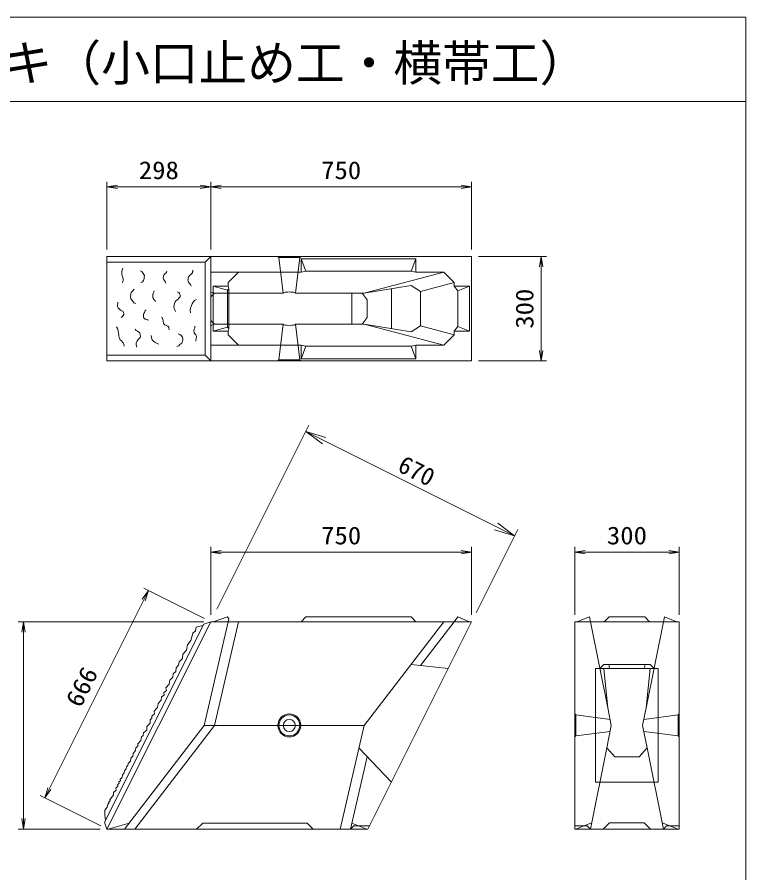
# Model space of a CAD drawing. Units: millimetres on the paper, scale 1:20. Extents: x 79 to 242, y 58 to 309.
# Drawn here: x 137.4 to 242.1, y 185.6 to 308.6 of the extents above; entities that cross this region are included whole.
import ezdxf
from ezdxf.enums import TextEntityAlignment as Align

# ---------------------------------------------------------------- set-up
doc = ezdxf.new("R2010")
doc.units = ezdxf.units.MM
doc.layers.add('V-nasSTD', color=7, linetype='Continuous', lineweight=13)
doc.styles.add('ＭＳ ゴシック-5.0-0.0', font='')
doc.styles.get('ＭＳ ゴシック-5.0-0.0').set_extended_font_data('ＭＳ ゴシック-5.0-0.0')

msp = doc.modelspace()

# ---------------------------------------------------------------- linework, layer by layer
at = {"layer": 'V-nasSTD', "color": 4}
for p, q in [((242.105, 308.625), (78.531, 308.625)), ((242.105, 58.49), (242.105, 308.625)), ((242.105, 296.487), (78.531, 296.487)), ((166.092, 223.507), (179.326, 249.975)), ((178.879, 249.08), (208.879, 234.08)), ((178.879, 249.08), (181.754, 248.225)), ((178.879, 249.08), (181.288, 247.293)), ((203.339, 223), (209.326, 234.975)), ((208.879, 234.08), (206.003, 234.936)), ((208.879, 234.08), (206.469, 235.868))]:
    msp.add_line(p, q, dxfattribs=at)
at = {"layer": 'V-nasSTD'}
for p, q in [((150.298, 275.218), (150.298, 284.968)), ((150.298, 284.218), (151.798, 284.468)), ((150.298, 284.218), (165.198, 284.218)), ((150.298, 284.218), (151.798, 283.968)), ((165.198, 284.218), (163.698, 284.468)), ((165.198, 284.218), (163.698, 283.968)), ((165.198, 275.218), (165.198, 284.968)), ((165.198, 275.218), (165.198, 284.968)), ((165.198, 284.218), (166.698, 284.468)), ((165.198, 284.218), (202.698, 284.218)), ((165.198, 284.218), (166.698, 283.968)), ((202.698, 284.218), (201.198, 284.468)), ((202.698, 284.218), (201.198, 283.968)), ((202.698, 275.218), (202.698, 284.968)), ((150.298, 259.218), (150.298, 274.218)), ((150.298, 274.218), (165.198, 274.218)), ((164.398, 273.418), (150.298, 273.418)), ((164.398, 273.418), (165.198, 274.218)), ((164.398, 273.418), (164.398, 260.018)), ((165.198, 274.218), (202.698, 274.218)), ((165.198, 274.218), (165.198, 259.218)), ((178.198, 273.903), (194.698, 273.903)), ((178.198, 273.903), (178.888, 272.093)), ((178.198, 273.903), (178.198, 271.968)), ((194.008, 272.093), (194.698, 273.903)), ((194.698, 271.968), (194.698, 273.903)), ((202.698, 274.218), (202.698, 259.218)), ((203.698, 274.218), (213.448, 274.218)), ((212.698, 274.218), (212.448, 272.718)), ((212.698, 259.218), (212.698, 274.218)), ((212.698, 274.218), (212.948, 272.718)), ((167.698, 270.468), (169.198, 271.968)), ((169.198, 271.968), (178.198, 271.968)), ((178.888, 272.093), (178.198, 271.968)), ((178.888, 272.093), (194.008, 272.093)), ((198.698, 271.968), (187.248, 268.968)), ((194.008, 272.093), (194.698, 271.968)), ((194.698, 271.968), (198.698, 271.968)), ((198.698, 271.968), (200.198, 270.468)), ((165.573, 263.468), (165.573, 269.968)), ((165.573, 269.968), (167.698, 269.968)), ((165.573, 269.968), (167.592, 269.368)), ((167.592, 269.368), (167.792, 269.568)), ((167.698, 270.468), (167.698, 269.968)), ((167.792, 269.568), (167.698, 269.968)), ((167.792, 263.868), (167.792, 269.568)), ((187.248, 268.968), (193.991, 270.049)), ((191.167, 269.597), (191.167, 263.839)), ((195.369, 269.203), (193.991, 270.049)), ((195.369, 269.203), (200.198, 270.468)), ((200.198, 270.468), (200.198, 269.968)), ((202.378, 269.968), (200.198, 269.968)), ((200.736, 269.268), (200.198, 269.968)), ((200.736, 269.268), (202.378, 269.968)), ((202.378, 269.968), (202.378, 263.468)), ((167.592, 269.368), (167.592, 264.068)), ((167.792, 268.968), (175.623, 268.968)), ((177.373, 268.968), (187.248, 268.968)), ((185.5, 264.468), (185.5, 268.968)), ((187.705, 267.968), (186.974, 268.968)), ((195.369, 264.233), (195.369, 269.203)), ((200.736, 269.268), (200.736, 264.168)), ((187.705, 267.968), (187.705, 265.468)), ((167.792, 264.468), (175.623, 264.468)), ((177.373, 264.468), (187.248, 264.468)), ((187.705, 265.468), (186.974, 264.468)), ((187.248, 264.468), (198.698, 261.468)), ((187.248, 264.468), (193.991, 263.387)), ((165.573, 263.468), (167.592, 264.068)), ((165.573, 263.468), (167.698, 263.468)), ((167.592, 264.068), (167.792, 263.868)), ((167.792, 263.868), (167.698, 263.468)), ((167.698, 263.468), (167.698, 262.968)), ((195.369, 264.233), (193.991, 263.387)), ((200.198, 262.968), (195.369, 264.233)), ((200.736, 264.168), (200.198, 263.468)), ((200.198, 263.468), (200.198, 262.968)), ((202.378, 263.468), (200.198, 263.468)), ((200.736, 264.168), (202.378, 263.468)), ((169.198, 261.468), (167.698, 262.968)), ((198.698, 261.468), (200.198, 262.968)), ((169.198, 261.468), (178.198, 261.468)), ((178.888, 261.328), (178.198, 261.468)), ((178.198, 259.533), (178.198, 261.468)), ((178.888, 261.328), (178.198, 259.533)), ((178.888, 261.328), (194.008, 261.328)), ((194.008, 261.328), (194.698, 261.468)), ((194.008, 261.328), (194.698, 259.533)), ((194.698, 261.468), (198.698, 261.468)), ((194.698, 259.533), (194.698, 261.468)), ((164.398, 260.018), (150.298, 260.018)), ((164.398, 260.018), (165.198, 259.218)), ((212.698, 259.218), (212.448, 260.718)), ((212.698, 259.218), (212.948, 260.718)), ((150.298, 259.218), (165.198, 259.218)), ((165.198, 259.218), (202.698, 259.218)), ((178.198, 259.533), (194.698, 259.533)), ((203.698, 259.218), (213.448, 259.218)), ((165.198, 222.718), (165.198, 232.468)), ((165.198, 231.718), (166.698, 231.968)), ((165.198, 231.718), (202.698, 231.718)), ((165.198, 231.718), (166.698, 231.468)), ((202.698, 231.718), (201.198, 231.968)), ((202.698, 231.718), (201.198, 231.468)), ((202.698, 222.718), (202.698, 232.468)), ((217.512, 222.718), (217.512, 232.468)), ((217.512, 231.718), (219.012, 231.968)), ((217.512, 231.718), (232.512, 231.718)), ((217.512, 231.718), (219.012, 231.468)), ((232.512, 231.718), (231.012, 231.968)), ((232.512, 231.718), (231.012, 231.468)), ((232.512, 222.718), (232.512, 232.468)), ((164.303, 222.165), (155.583, 226.526)), ((141.353, 196.39), (156.253, 226.19)), ((156.253, 226.19), (155.359, 224.96)), ((156.253, 226.19), (155.806, 224.737)), ((164.198, 221.718), (137.548, 221.718)), ((138.298, 221.718), (138.048, 220.218)), ((138.298, 191.918), (138.298, 221.718)), ((138.298, 221.718), (138.548, 220.218)), ((165.198, 221.718), (150.298, 191.918)), ((165.198, 221.718), (164.191, 221.383)), ((165.198, 221.718), (202.698, 221.718)), ((167.592, 222.418), (165.573, 221.718)), ((167.592, 222.418), (167.792, 222.125)), ((167.792, 222.125), (167.698, 221.718)), ((178.198, 221.718), (178.888, 222.408)), ((194.008, 222.408), (178.888, 222.408)), ((202.698, 221.718), (187.798, 191.918)), ((194.698, 221.718), (194.008, 222.408)), ((200.198, 221.718), (200.736, 222.418)), ((200.736, 222.418), (202.378, 221.718)), ((217.512, 191.918), (217.512, 221.718)), ((217.512, 221.718), (232.512, 221.718)), ((219.621, 222.418), (217.827, 221.718)), ((219.621, 222.418), (219.762, 221.718)), ((222.462, 222.418), (221.762, 221.718)), ((222.462, 222.418), (227.562, 222.418)), ((227.562, 222.418), (228.262, 221.718)), ((230.402, 222.418), (230.262, 221.718)), ((230.402, 222.418), (232.197, 221.718)), ((232.512, 221.718), (232.512, 191.918)), ((164.191, 221.383), (149.962, 192.924)), ((163.026, 220.427), (163.108, 220.925)), ((163.108, 220.925), (164.085, 221.17)), ((220.512, 214.979), (229.512, 214.979)), ((220.512, 214.979), (220.512, 198.658)), ((221.682, 214.979), (222.256, 209.327)), ((227.767, 209.327), (228.342, 214.979)), ((229.512, 214.979), (229.512, 198.658)), ((222.256, 209.327), (222.762, 206.818)), ((227.262, 206.818), (227.767, 209.327)), ((222.762, 206.818), (222.111, 203.588)), ((227.912, 203.588), (227.262, 206.818)), ((223.273, 202.315), (222.111, 203.588)), ((227.912, 203.588), (226.75, 202.315)), ((223.273, 202.315), (226.75, 202.315)), ((220.512, 198.658), (229.512, 198.658)), ((141.353, 196.39), (141.801, 197.844)), ((141.353, 196.39), (142.248, 197.62)), ((149.403, 192.365), (140.683, 196.726)), ((138.298, 191.918), (138.048, 193.418)), ((138.298, 191.918), (138.548, 193.418)), ((149.971, 193.951), (150.069, 193.137)), ((149.298, 191.918), (137.548, 191.918)), ((150.298, 191.918), (149.962, 192.924)), ((150.298, 191.918), (187.798, 191.918)), ((185.298, 191.918), (185.748, 192.368)), ((185.748, 192.368), (188.023, 192.368)), ((219.312, 192.368), (217.512, 192.368)), ((217.512, 191.918), (232.512, 191.918)), ((219.762, 191.918), (219.312, 192.368)), ((230.262, 191.918), (230.712, 192.368)), ((230.712, 192.368), (232.512, 192.368))]:
    msp.add_line(p, q, dxfattribs=at)
at = {"layer": 'V-nasSTD', "color": 1}
for p, q in [((174.848, 274.218), (174.998, 274.068)), ((174.998, 274.068), (177.998, 274.068)), ((174.998, 274.068), (175.623, 268.968)), ((177.998, 274.068), (177.373, 268.968)), ((178.148, 274.218), (177.998, 274.068)), ((165.198, 271.968), (169.198, 271.968)), ((165.198, 269.112), (165.748, 268.968)), ((165.198, 268.418), (165.748, 268.968)), ((165.748, 268.968), (167.792, 268.968)), ((165.198, 265.018), (165.748, 264.468)), ((165.198, 264.324), (165.748, 264.468)), ((165.748, 264.468), (167.792, 264.468)), ((175.623, 264.468), (174.998, 259.368)), ((177.998, 259.368), (177.373, 264.468)), ((165.198, 261.468), (169.198, 261.468)), ((174.998, 259.368), (174.848, 259.218)), ((174.998, 259.368), (177.998, 259.368)), ((177.998, 259.368), (178.148, 259.218)), ((164.248, 206.818), (167.698, 221.718)), ((169.198, 221.718), (165.748, 206.818)), ((187.248, 206.818), (198.698, 221.718)), ((195.369, 215.434), (200.198, 221.718)), ((219.762, 221.718), (222.256, 209.327)), ((227.767, 209.327), (230.262, 221.718)), ((163.026, 220.427), (162.629, 220.101)), ((161.876, 218.423), (162.341, 219.036)), ((162.629, 220.101), (162.341, 219.036)), ((161.719, 217.63), (161.876, 218.423)), ((161.139, 216.439), (161.198, 217.067)), ((161.198, 217.067), (161.719, 217.63)), ((160.217, 215.106), (160.592, 215.484)), ((160.592, 215.484), (160.648, 215.969)), ((160.648, 215.969), (161.139, 216.439)), ((199.328, 214.979), (193.991, 215.593)), ((221.693, 215.572), (221.118, 214.979)), ((221.693, 215.572), (228.33, 215.572)), ((222.388, 215.572), (222.512, 214.979)), ((227.512, 214.979), (227.635, 215.572)), ((228.33, 215.572), (228.905, 214.979)), ((159.745, 213.778), (159.788, 214.248)), ((159.788, 214.248), (160.185, 214.551)), ((160.185, 214.551), (160.217, 215.106)), ((159.23, 212.738), (159.316, 213.303)), ((159.316, 213.303), (159.745, 213.778)), ((158.445, 211.561), (158.854, 211.836)), ((158.771, 212.213), (159.23, 212.738)), ((158.854, 211.836), (158.771, 212.213)), ((157.638, 209.947), (158.092, 210.431)), ((158.092, 210.431), (158.118, 210.909)), ((158.118, 210.909), (158.5, 211.15)), ((158.5, 211.15), (158.445, 211.561)), ((157.095, 208.862), (157.577, 209.379)), ((157.577, 209.379), (157.638, 209.947)), ((156.719, 207.845), (156.743, 208.158)), ((156.743, 208.158), (157.138, 208.478)), ((157.138, 208.478), (157.095, 208.862)), ((217.662, 208.318), (217.512, 208.468)), ((217.662, 208.318), (222.587, 207.683)), ((217.662, 208.318), (217.662, 205.318)), ((227.436, 207.683), (232.362, 208.318)), ((232.362, 208.318), (232.512, 208.468)), ((232.362, 208.318), (232.362, 205.318)), ((164.248, 206.818), (152.798, 191.918)), ((165.748, 206.818), (154.298, 191.918)), ((156, 206.673), (156.515, 207.126)), ((156, 206.139), (156, 206.673)), ((156.483, 207.638), (156.719, 207.845)), ((156.515, 207.126), (156.483, 207.638)), ((164.248, 206.818), (187.248, 206.818)), ((183.798, 191.918), (187.248, 206.818)), ((155.517, 205.367), (155.546, 205.763)), ((155.546, 205.763), (156, 206.139)), ((222.587, 205.953), (217.662, 205.318)), ((227.436, 205.953), (232.362, 205.318)), ((154.747, 204.166), (155.174, 204.669)), ((155.174, 204.669), (155.243, 205.158)), ((155.243, 205.158), (155.517, 205.367)), ((217.662, 205.318), (217.512, 205.168)), ((232.362, 205.318), (232.512, 205.168)), ((154.061, 202.793), (154.391, 203.21)), ((154.391, 203.21), (154.466, 203.604)), ((154.466, 203.604), (154.734, 203.822)), ((154.734, 203.822), (154.747, 204.166)), ((191.167, 198.658), (186.5, 203.588)), ((222.111, 203.588), (219.762, 191.918)), ((230.262, 191.918), (227.912, 203.588)), ((153.661, 201.687), (153.724, 202.119)), ((153.724, 202.119), (154.005, 202.416)), ((154.005, 202.416), (154.061, 202.793)), ((187.705, 202.315), (185.298, 191.918)), ((152.81, 200.291), (153.069, 200.588)), ((153.069, 200.588), (153.091, 200.853)), ((153.091, 200.853), (153.315, 201.049)), ((153.315, 201.049), (153.34, 201.351)), ((153.34, 201.351), (153.661, 201.687)), ((152.209, 199.089), (152.457, 199.344)), ((152.457, 199.344), (152.513, 199.699)), ((152.513, 199.699), (152.779, 199.987)), ((152.779, 199.987), (152.81, 200.291)), ((151.574, 197.819), (151.845, 198.078)), ((151.833, 198.338), (152.039, 198.507)), ((151.845, 198.078), (151.833, 198.338)), ((152.009, 198.69), (152.232, 198.871)), ((152.039, 198.507), (152.009, 198.69)), ((152.232, 198.871), (152.209, 199.089)), ((150.725, 196.121), (151.247, 196.843)), ((151.247, 196.843), (151.251, 197.174)), ((151.251, 197.174), (151.599, 197.509)), ((151.599, 197.509), (151.574, 197.819)), ((150.406, 195.485), (150.548, 195.621)), ((150.526, 195.724), (150.769, 195.981)), ((150.548, 195.621), (150.526, 195.724)), ((150.769, 195.981), (150.725, 196.121)), ((149.971, 193.951), (150.001, 194.623)), ((150.001, 194.623), (150.313, 195.062)), ((150.406, 195.485), (150.313, 195.062)), ((153.47, 192.793), (150.448, 191.918)), ((163.173, 191.918), (164.048, 192.793)), ((164.048, 192.793), (179.048, 192.793)), ((179.923, 191.918), (179.048, 192.793)), ((185.5, 192.793), (187.648, 191.918)), ((219.943, 192.818), (217.662, 191.918)), ((222.512, 192.818), (221.612, 191.918)), ((222.512, 192.818), (227.512, 192.818)), ((227.512, 192.818), (228.412, 191.918)), ((230.08, 192.818), (232.362, 191.918))]:
    msp.add_line(p, q, dxfattribs=at)
at = {"layer": 'V-nasSTD'}
for points in [[(152.575, 272.542), (152.517, 272.399), (152.447, 272.108), (152.42, 271.846), (152.42, 271.638), (152.475, 271.473), (152.544, 271.307), (152.613, 271.044), (152.627, 270.823), (152.572, 270.616), (152.53, 270.422)], [(155.063, 272.155), (155.315, 272.038), (155.509, 271.787), (155.702, 271.477), (155.663, 271.187), (155.663, 271.032), (155.528, 270.781), (155.334, 270.51), (155.18, 270.471)], [(158.905, 272.11), (158.862, 271.967), (158.775, 271.846), (158.627, 271.739), (158.472, 271.538), (158.385, 271.222), (158.432, 270.973), (158.573, 270.772), (158.667, 270.624), (158.694, 270.55), (158.741, 270.389)], [(162.643, 272.23), (162.633, 272.172), (162.624, 272.119), (162.617, 272.049), (162.605, 271.99), (162.577, 271.889), (162.499, 271.773), (162.411, 271.685), (162.277, 271.594), (162.174, 271.5), (162.086, 271.398), (162.03, 271.286), (161.979, 271.129), (161.942, 270.938), (161.939, 270.83), (161.953, 270.704), (161.973, 270.618), (162.006, 270.539), (162.062, 270.466)], [(154.215, 269.525), (153.988, 269.294), (153.795, 269.043), (153.717, 268.811), (153.679, 268.482), (153.737, 268.114), (153.969, 267.843), (154.143, 267.572), (154.433, 267.476)], [(162.062, 270.466), (162.124, 270.397), (162.215, 270.299), (162.286, 270.199), (162.368, 270.058), (162.397, 269.95)], [(157.067, 269.294), (157.006, 269.147), (156.939, 268.952), (156.899, 268.71), (156.879, 268.509), (156.899, 268.341), (156.973, 268.173), (157.047, 268.032), (157.147, 267.945), (157.221, 267.864), (157.288, 267.763)], [(160.124, 266.331), (160.028, 266.539), (159.96, 266.747), (159.92, 266.996), (159.94, 267.244), (160.007, 267.473), (160.079, 267.696), (160.253, 267.89), (160.475, 268.051), (160.643, 268.206), (160.791, 268.434), (160.811, 268.703), (160.735, 268.882), (160.611, 269.031), (160.4, 269.132)], [(151.879, 267.634), (151.856, 267.451), (151.801, 267.258), (151.829, 267.023), (151.912, 266.829), (152.036, 266.691), (152.257, 266.525), (152.409, 266.415), (152.617, 266.29), (152.686, 266.152), (152.741, 265.986), (152.741, 265.876), (152.644, 265.751), (152.547, 265.599), (152.313, 265.461)], [(162.318, 266.126), (162.271, 266.462), (162.291, 266.798), (162.426, 267.154), (162.533, 267.429), (162.674, 267.637), (162.882, 267.872), (163.144, 268.027)], [(155.905, 266.562), (155.806, 266.437), (155.723, 266.307), (155.666, 266.182), (155.604, 266.032), (155.562, 265.881), (155.536, 265.663), (155.526, 265.543), (155.562, 265.445), (155.65, 265.341), (155.78, 265.226), (155.905, 265.169), (156.05, 265.112), (156.175, 265.091), (156.258, 265.076)], [(158.508, 264.474), (158.457, 264.537), (158.426, 264.61), (158.396, 264.723), (158.371, 264.846), (158.356, 264.975), (158.328, 265.169), (158.284, 265.298), (158.217, 265.428), (158.155, 265.519)], [(158.508, 264.474), (158.594, 264.398), (158.71, 264.345), (158.853, 264.309), (158.939, 264.272), (159.022, 264.213), (159.095, 264.14), (159.161, 264.057), (159.197, 263.948), (159.204, 263.859), (159.21, 263.758), (159.217, 263.662)], [(151.651, 264.095), (151.787, 263.882), (151.922, 263.534), (151.922, 263.379), (151.961, 263.186), (151.999, 262.857), (152.038, 262.586), (152.212, 262.238), (152.367, 262.083), (152.503, 261.928), (152.638, 261.812), (152.735, 261.58), (152.754, 261.347)], [(154.362, 263.778), (154.498, 263.584), (154.691, 263.507), (154.885, 263.333), (155.001, 263.178), (155.078, 263.004), (155.117, 262.733), (155.059, 262.559), (154.923, 262.423), (154.769, 262.269), (154.614, 262.075), (154.498, 261.765), (154.498, 261.572), (154.517, 261.34), (154.594, 261.185)], [(162.942, 264.19), (162.904, 263.983), (162.819, 263.795), (162.772, 263.55), (162.81, 263.259), (162.932, 263.099), (163.073, 262.939), (163.149, 262.779), (163.167, 262.629), (163.13, 262.45), (163.083, 262.168), (163.073, 262.037)], [(156.624, 262.859), (156.682, 262.549), (156.798, 262.259), (156.973, 262.066), (157.243, 261.833), (157.495, 261.698), (157.747, 261.621)], [(160.514, 263.103), (160.785, 263.006), (160.959, 262.851), (161.153, 262.6), (161.191, 262.387), (161.191, 262.251), (161.172, 262.116), (161.114, 261.903), (161.037, 261.748), (160.785, 261.555), (160.611, 261.38), (160.34, 261.264)]]:
    msp.add_lwpolyline(points, dxfattribs=at)
for radius in [1.65, 1.5, 0.875]:
    msp.add_circle((176.498, 206.818), radius, dxfattribs=at)
for centre, start_param, end_param in [((176.498, 268.968), 6.2831853, 9.424778), ((176.498, 264.468), 3.1415927, 6.2831853)]:
    msp.add_ellipse(centre, major_axis=(0.875, 0), ratio=0.171429, start_param=start_param, end_param=end_param, dxfattribs=at)

# ---------------------------------------------------------------- texts
at = {"layer": 'V-nasSTD', "style": 'ＭＳ ゴシック-5.0-0.0'}
msp.add_text('カークヘキ（小口止め工・横帯工）', height=5.132, dxfattribs=at).set_placement((163.452, 302.035), align=Align.MIDDLE_CENTER)
at = {"layer": 'V-nasSTD', "style": 'ＭＳ ゴシック-5.0-0.0', "width": 1.1}
for s, p in [('298', (157.748, 284.568)), ('750', (183.948, 284.568)), ('750', (183.948, 232.068)), ('300', (225.012, 232.068))]:
    msp.add_text(s, height=2.566, dxfattribs=at).set_placement(p, align=Align.BOTTOM_CENTER)
for s, rotation, p in [('300', 90, (212.348, 266.718)), ('666', 63.435, (148.49, 211.447))]:
    msp.add_text(s, height=2.566, rotation=rotation, dxfattribs=at).set_placement(p, align=Align.BOTTOM_CENTER)
at = {"layer": 'V-nasSTD', "style": 'ＭＳ ゴシック-5.0-0.0'}
msp.add_text('670', height=2.566, rotation=333.435, dxfattribs=at).set_placement((193.879, 241.58), align=Align.BOTTOM_CENTER)

doc.saveas('drawing.dxf')
